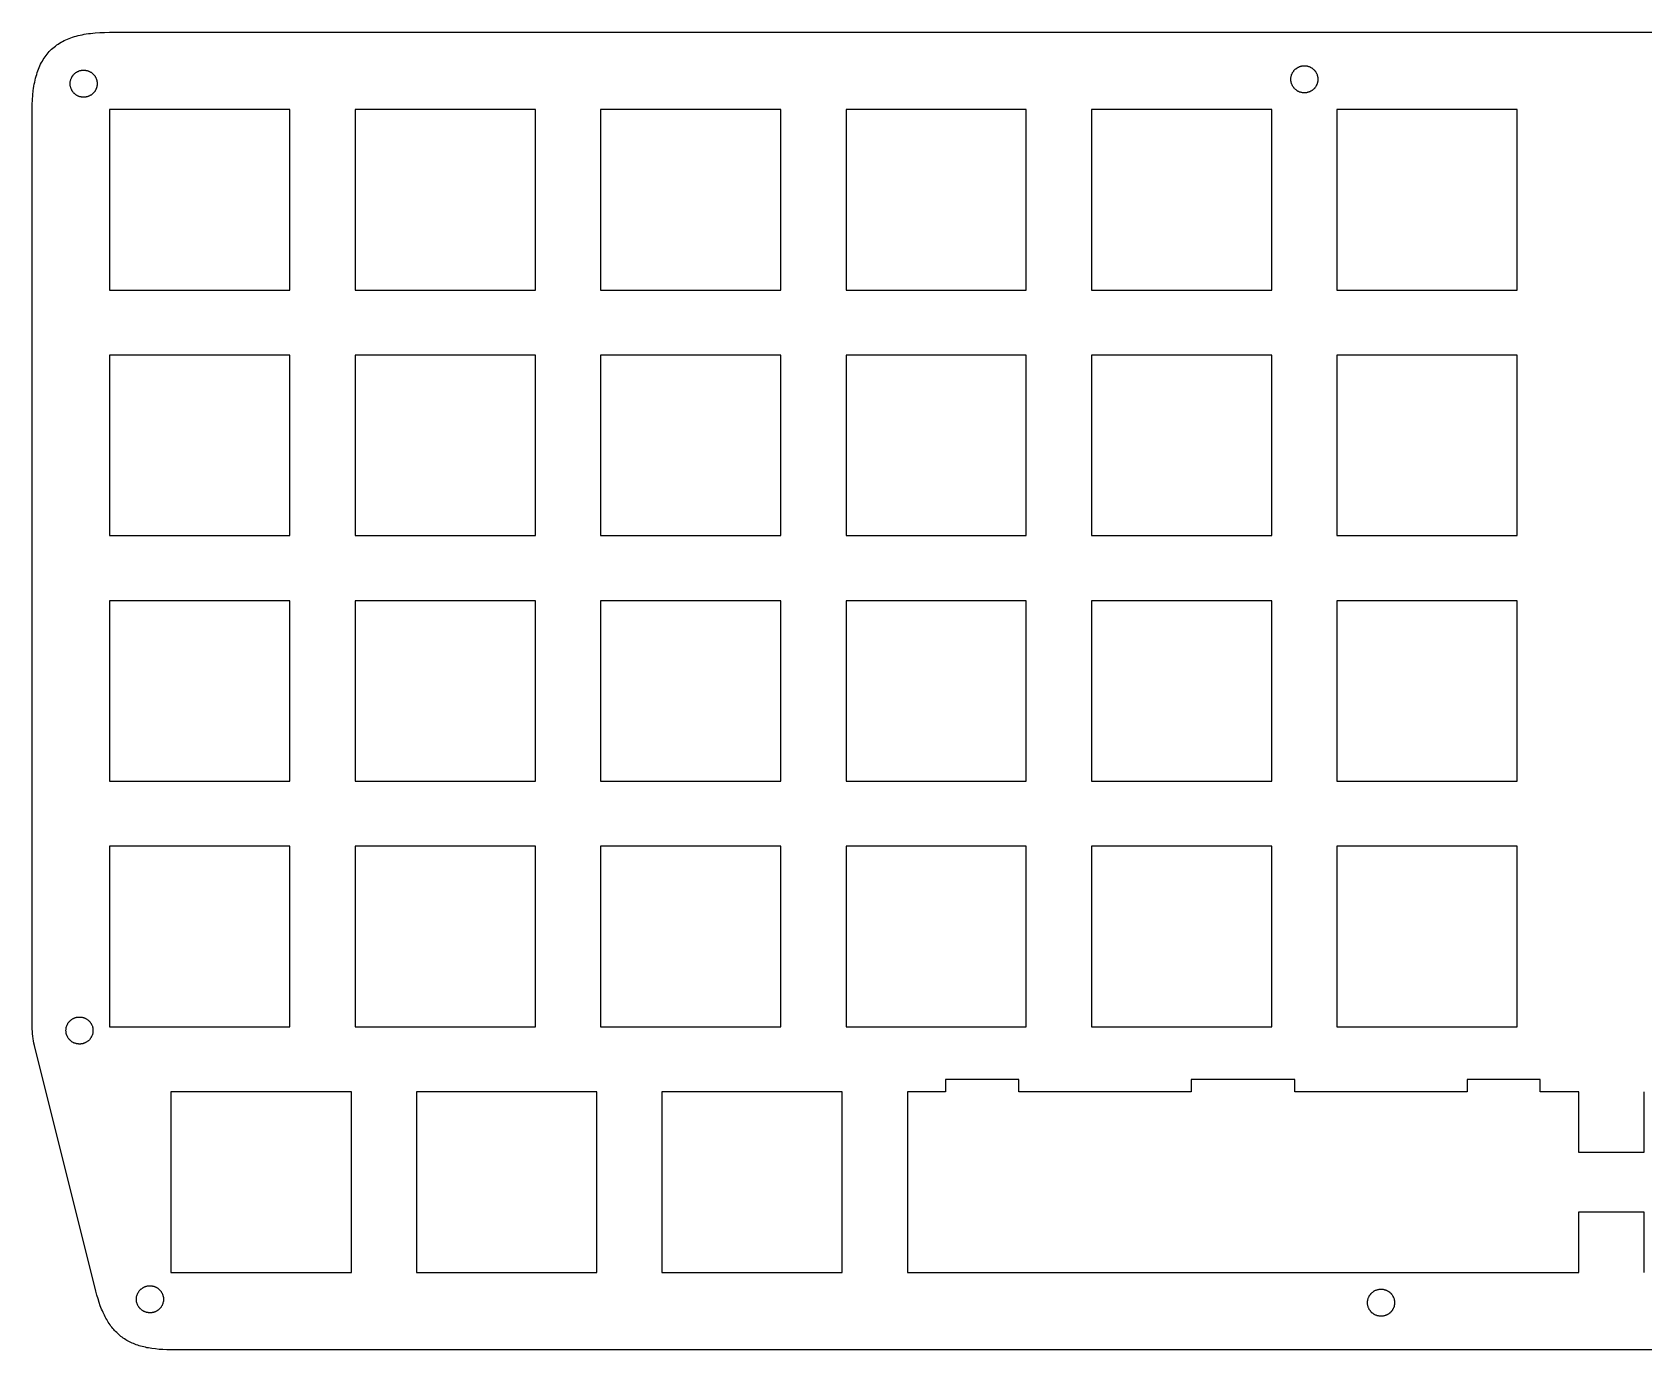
# Model space of a CAD drawing. Header units: millimetres. Extents: x 304 to 569, y -117 to -14.
# Drawn here: x 304.5 to 429.5, y -116.6 to -14.4 of the extents above; entities that cross this region are included whole.
import ezdxf

# ---------------------------------------------------------------- set-up
doc = ezdxf.new("R2010")
doc.units = ezdxf.units.MM
doc.layers.add('big_outline', color=18, linetype='Continuous', true_color=0x000000)
doc.layers.add('plate', color=18, linetype='Continuous', true_color=0x000000)

msp = doc.modelspace()

# ---------------------------------------------------------------- linework, layer by layer
at = {"layer": 'big_outline'}
for p, q in [((307.06, -15.03), (307.18, -14.97)), ((307.18, -14.97), (307.31, -14.92)), ((307.31, -14.92), (307.45, -14.86)), ((307.45, -14.86), (307.59, -14.82)), ((307.59, -14.82), (307.73, -14.77)), ((307.73, -14.77), (307.87, -14.73)), ((307.87, -14.73), (308.02, -14.69)), ((308.02, -14.69), (308.17, -14.66)), ((308.17, -14.66), (308.33, -14.62)), ((308.33, -14.62), (308.48, -14.59)), ((308.48, -14.59), (308.65, -14.56)), ((308.65, -14.56), (308.81, -14.54)), ((308.81, -14.54), (308.98, -14.52)), ((308.98, -14.52), (309.33, -14.48)), ((309.33, -14.48), (309.69, -14.45)), ((309.69, -14.45), (310.06, -14.44)), ((310.06, -14.44), (310.46, -14.43)), ((310.46, -14.43), (562.58, -14.43)), ((305.45, -16.33), (305.53, -16.23)), ((305.53, -16.23), (305.61, -16.13)), ((305.61, -16.13), (305.69, -16.03)), ((305.69, -16.03), (305.78, -15.93)), ((305.78, -15.93), (305.86, -15.84)), ((305.86, -15.84), (305.96, -15.75)), ((305.96, -15.75), (306.05, -15.67)), ((306.05, -15.67), (306.15, -15.58)), ((306.15, -15.58), (306.25, -15.5)), ((306.25, -15.5), (306.36, -15.42)), ((306.36, -15.42), (306.47, -15.35)), ((306.47, -15.35), (306.58, -15.28)), ((306.58, -15.28), (306.69, -15.21)), ((306.69, -15.21), (306.81, -15.15)), ((306.81, -15.15), (306.93, -15.08)), ((306.93, -15.08), (307.06, -15.03)), ((304.84, -17.56), (304.89, -17.43)), ((304.89, -17.43), (304.94, -17.29)), ((304.94, -17.29), (304.99, -17.16)), ((304.99, -17.16), (305.05, -17.03)), ((305.05, -17.03), (305.11, -16.91)), ((305.11, -16.91), (305.17, -16.79)), ((305.17, -16.79), (305.24, -16.67)), ((305.24, -16.67), (305.3, -16.55)), ((305.3, -16.55), (305.37, -16.44)), ((305.37, -16.44), (305.45, -16.33)), ((304.56, -18.79), (304.59, -18.62)), ((304.59, -18.62), (304.61, -18.46)), ((304.61, -18.46), (304.65, -18.3)), ((304.65, -18.3), (304.68, -18.15)), ((304.68, -18.15), (304.72, -18)), ((304.72, -18), (304.75, -17.85)), ((304.75, -17.85), (304.8, -17.7)), ((304.8, -17.7), (304.84, -17.56)), ((304.46, -20.04), (304.48, -19.67)), ((304.48, -19.67), (304.5, -19.3)), ((304.5, -19.3), (304.54, -18.96)), ((304.54, -18.96), (304.56, -18.79)), ((304.46, -20.43), (304.46, -20.04)), ((304.46, -91.58), (304.46, -20.43)), ((304.46, -91.76), (304.46, -91.58)), ((304.47, -91.95), (304.46, -91.76)), ((304.48, -92.13), (304.47, -91.95)), ((304.5, -92.31), (304.48, -92.13)), ((304.53, -92.5), (304.5, -92.31)), ((304.56, -92.68), (304.53, -92.5)), ((304.59, -92.86), (304.56, -92.68)), ((304.63, -93.04), (304.59, -92.86)), ((309.4, -112.09), (304.63, -93.04)), ((309.48, -112.39), (309.4, -112.09)), ((309.56, -112.68), (309.48, -112.39)), ((309.65, -112.96), (309.56, -112.68)), ((309.74, -113.23), (309.65, -112.96)), ((309.84, -113.48), (309.74, -113.23)), ((309.9, -113.61), (309.84, -113.48)), ((309.95, -113.73), (309.9, -113.61)), ((310, -113.85), (309.95, -113.73)), ((310.06, -113.96), (310, -113.85)), ((310.12, -114.07), (310.06, -113.96)), ((310.18, -114.19), (310.12, -114.07)), ((310.24, -114.29), (310.18, -114.19)), ((310.3, -114.4), (310.24, -114.29)), ((310.36, -114.5), (310.3, -114.4)), ((310.43, -114.6), (310.36, -114.5)), ((310.5, -114.7), (310.43, -114.6)), ((310.56, -114.79), (310.5, -114.7)), ((310.63, -114.88), (310.56, -114.79)), ((310.71, -114.97), (310.63, -114.88)), ((310.78, -115.06), (310.71, -114.97)), ((310.85, -115.14), (310.78, -115.06)), ((310.93, -115.22), (310.85, -115.14)), ((311.01, -115.3), (310.93, -115.22)), ((311.09, -115.38), (311.01, -115.3)), ((311.17, -115.45), (311.09, -115.38)), ((311.26, -115.52), (311.17, -115.45)), ((311.34, -115.59), (311.26, -115.52)), ((311.43, -115.66), (311.34, -115.59)), ((311.52, -115.72), (311.43, -115.66)), ((311.61, -115.79), (311.52, -115.72)), ((311.71, -115.85), (311.61, -115.79)), ((311.8, -115.9), (311.71, -115.85)), ((311.9, -115.96), (311.8, -115.9)), ((312, -116.01), (311.9, -115.96)), ((312.1, -116.06), (312, -116.01)), ((312.21, -116.11), (312.1, -116.06)), ((312.31, -116.15), (312.21, -116.11)), ((312.42, -116.2), (312.31, -116.15)), ((312.53, -116.24), (312.42, -116.2)), ((312.64, -116.28), (312.53, -116.24)), ((312.76, -116.32), (312.64, -116.28)), ((312.87, -116.35), (312.76, -116.32)), ((312.99, -116.38), (312.87, -116.35)), ((313.11, -116.41), (312.99, -116.38)), ((313.24, -116.44), (313.11, -116.41)), ((313.36, -116.47), (313.24, -116.44)), ((313.49, -116.49), (313.36, -116.47)), ((313.62, -116.52), (313.49, -116.49)), ((313.75, -116.54), (313.62, -116.52)), ((314.03, -116.57), (313.75, -116.54)), ((314.31, -116.6), (314.03, -116.57)), ((314.6, -116.62), (314.31, -116.6)), ((314.9, -116.63), (314.6, -116.62)), ((315.22, -116.63), (314.9, -116.63)), ((557.82, -116.63), (315.22, -116.63))]:
    msp.add_line(p, q, dxfattribs=at)
at = {"layer": 'plate'}
for p, q in [((307.92, -17.52), (307.95, -17.5)), ((307.95, -17.5), (307.98, -17.48)), ((307.98, -17.48), (308.01, -17.47)), ((308.01, -17.47), (308.05, -17.45)), ((308.05, -17.45), (308.08, -17.44)), ((308.08, -17.44), (308.11, -17.43)), ((308.11, -17.43), (308.15, -17.41)), ((308.15, -17.41), (308.18, -17.4)), ((308.18, -17.4), (308.22, -17.4)), ((308.22, -17.4), (308.26, -17.39)), ((308.26, -17.39), (308.29, -17.38)), ((308.29, -17.38), (308.33, -17.38)), ((308.33, -17.38), (308.36, -17.37)), ((308.36, -17.37), (308.4, -17.37)), ((308.4, -17.37), (308.44, -17.37)), ((308.44, -17.37), (308.47, -17.37)), ((308.47, -17.37), (308.51, -17.37)), ((308.51, -17.37), (308.55, -17.38)), ((308.55, -17.38), (308.58, -17.38)), ((308.58, -17.38), (308.62, -17.39)), ((308.62, -17.39), (308.65, -17.39)), ((308.65, -17.39), (308.69, -17.4)), ((308.69, -17.4), (308.72, -17.41)), ((308.72, -17.41), (308.76, -17.42)), ((308.76, -17.42), (308.79, -17.43)), ((308.79, -17.43), (308.83, -17.44)), ((308.83, -17.44), (308.86, -17.46)), ((308.86, -17.46), (308.9, -17.47)), ((308.9, -17.47), (308.93, -17.49)), ((308.93, -17.49), (308.96, -17.51)), ((308.96, -17.51), (308.99, -17.52)), ((402.29, -17.53), (402.31, -17.5)), ((402.31, -17.5), (402.33, -17.47)), ((402.33, -17.47), (402.35, -17.44)), ((402.35, -17.44), (402.37, -17.41)), ((402.37, -17.41), (402.4, -17.38)), ((402.4, -17.38), (402.42, -17.36)), ((402.42, -17.36), (402.45, -17.33)), ((402.45, -17.33), (402.47, -17.3)), ((402.47, -17.3), (402.5, -17.28)), ((402.5, -17.28), (402.53, -17.26)), ((402.53, -17.26), (402.56, -17.24)), ((402.56, -17.24), (402.59, -17.21)), ((402.59, -17.21), (402.62, -17.19)), ((402.62, -17.19), (402.65, -17.18)), ((402.65, -17.18), (402.68, -17.16)), ((402.68, -17.16), (402.71, -17.14)), ((402.71, -17.14), (402.75, -17.13)), ((402.75, -17.13), (402.78, -17.11)), ((402.78, -17.11), (402.81, -17.1)), ((402.81, -17.1), (402.85, -17.09)), ((402.85, -17.09), (402.88, -17.07)), ((402.88, -17.07), (402.92, -17.06)), ((402.92, -17.06), (402.95, -17.06)), ((402.95, -17.06), (402.99, -17.05)), ((402.99, -17.05), (403.03, -17.04)), ((403.03, -17.04), (403.06, -17.04)), ((403.06, -17.04), (403.1, -17.03)), ((403.1, -17.03), (403.13, -17.03)), ((403.13, -17.03), (403.17, -17.03)), ((403.17, -17.03), (403.21, -17.03)), ((403.21, -17.03), (403.24, -17.03)), ((403.24, -17.03), (403.28, -17.04)), ((403.28, -17.04), (403.32, -17.04)), ((403.32, -17.04), (403.35, -17.05)), ((403.35, -17.05), (403.39, -17.05)), ((403.39, -17.05), (403.42, -17.06)), ((403.42, -17.06), (403.46, -17.07)), ((403.46, -17.07), (403.49, -17.08)), ((403.49, -17.08), (403.53, -17.09)), ((403.53, -17.09), (403.56, -17.1)), ((403.56, -17.1), (403.6, -17.12)), ((403.6, -17.12), (403.63, -17.13)), ((403.63, -17.13), (403.66, -17.15)), ((403.66, -17.15), (403.69, -17.17)), ((403.69, -17.17), (403.73, -17.18)), ((403.73, -17.18), (403.76, -17.2)), ((403.76, -17.2), (403.79, -17.22)), ((403.79, -17.22), (403.82, -17.25)), ((403.82, -17.25), (403.84, -17.27)), ((403.84, -17.27), (403.87, -17.29)), ((403.87, -17.29), (403.9, -17.32)), ((403.9, -17.32), (403.93, -17.34)), ((403.93, -17.34), (403.95, -17.37)), ((403.95, -17.37), (403.98, -17.4)), ((403.98, -17.4), (404, -17.42)), ((404, -17.42), (404.02, -17.45)), ((404.02, -17.45), (404.04, -17.48)), ((404.04, -17.48), (404.06, -17.51)), ((307.4, -18.31), (307.41, -18.28)), ((307.4, -18.35), (307.4, -18.31)), ((307.4, -18.39), (307.4, -18.35)), ((307.4, -18.42), (307.4, -18.39)), ((307.4, -18.46), (307.4, -18.42)), ((307.4, -18.49), (307.4, -18.46)), ((307.4, -18.53), (307.4, -18.49)), ((307.41, -18.57), (307.4, -18.53)), ((307.41, -18.24), (307.42, -18.2)), ((307.41, -18.28), (307.41, -18.24)), ((307.41, -18.6), (307.41, -18.57)), ((307.42, -18.64), (307.41, -18.6)), ((307.42, -18.2), (307.43, -18.17)), ((307.43, -18.67), (307.42, -18.64)), ((307.43, -18.17), (307.44, -18.13)), ((307.44, -18.71), (307.43, -18.67)), ((307.44, -18.13), (307.45, -18.1)), ((307.45, -18.74), (307.44, -18.71)), ((307.45, -18.1), (307.46, -18.06)), ((307.46, -18.78), (307.45, -18.74)), ((307.46, -18.06), (307.47, -18.03)), ((307.47, -18.03), (307.49, -18)), ((307.49, -18), (307.5, -17.96)), ((307.5, -17.96), (307.52, -17.93)), ((307.52, -17.93), (307.53, -17.9)), ((307.53, -17.9), (307.55, -17.87)), ((307.55, -17.87), (307.57, -17.84)), ((307.57, -17.84), (307.59, -17.81)), ((307.59, -17.81), (307.62, -17.78)), ((307.62, -17.78), (307.64, -17.75)), ((307.64, -17.75), (307.66, -17.72)), ((307.66, -17.72), (307.69, -17.7)), ((307.69, -17.7), (307.71, -17.67)), ((307.71, -17.67), (307.74, -17.64)), ((307.74, -17.64), (307.77, -17.62)), ((307.77, -17.62), (307.79, -17.6)), ((307.79, -17.6), (307.82, -17.58)), ((307.82, -17.58), (307.85, -17.55)), ((307.85, -17.55), (307.88, -17.53)), ((307.88, -17.53), (307.92, -17.52)), ((308.99, -17.52), (309.02, -17.54)), ((309.02, -17.54), (309.05, -17.56)), ((309.05, -17.56), (309.08, -17.59)), ((309.08, -17.59), (309.11, -17.61)), ((309.11, -17.61), (309.14, -17.63)), ((309.14, -17.63), (309.16, -17.66)), ((309.16, -17.66), (309.19, -17.68)), ((309.19, -17.68), (309.22, -17.71)), ((309.22, -17.71), (309.24, -17.74)), ((309.24, -17.74), (309.26, -17.76)), ((309.26, -17.76), (309.29, -17.79)), ((309.29, -17.79), (309.31, -17.82)), ((309.31, -17.82), (309.33, -17.85)), ((309.33, -17.85), (309.35, -17.88)), ((309.35, -17.88), (309.37, -17.92)), ((309.37, -17.92), (309.38, -17.95)), ((309.38, -17.95), (309.4, -17.98)), ((309.4, -17.98), (309.41, -18.01)), ((309.41, -18.01), (309.43, -18.05)), ((309.43, -18.05), (309.44, -18.08)), ((309.44, -18.08), (309.45, -18.12)), ((309.45, -18.73), (309.44, -18.76)), ((309.45, -18.12), (309.46, -18.15)), ((309.46, -18.69), (309.45, -18.73)), ((309.46, -18.15), (309.47, -18.19)), ((309.47, -18.66), (309.46, -18.69)), ((309.47, -18.19), (309.48, -18.22)), ((309.48, -18.62), (309.47, -18.66)), ((309.48, -18.22), (309.48, -18.26)), ((309.48, -18.26), (309.49, -18.29)), ((309.49, -18.55), (309.48, -18.59)), ((309.48, -18.59), (309.48, -18.62)), ((309.49, -18.29), (309.49, -18.33)), ((309.49, -18.33), (309.49, -18.37)), ((309.49, -18.37), (309.5, -18.4)), ((309.5, -18.44), (309.49, -18.48)), ((309.49, -18.48), (309.49, -18.51)), ((309.49, -18.51), (309.49, -18.55)), ((309.5, -18.4), (309.5, -18.44)), ((402.13, -18.01), (402.14, -17.97)), ((402.13, -18.05), (402.13, -18.01)), ((402.13, -18.08), (402.13, -18.05)), ((402.13, -18.12), (402.13, -18.08)), ((402.13, -18.15), (402.13, -18.12)), ((402.14, -18.19), (402.13, -18.15)), ((402.14, -17.94), (402.15, -17.9)), ((402.14, -17.97), (402.14, -17.94)), ((402.14, -18.23), (402.14, -18.19)), ((402.15, -18.26), (402.14, -18.23)), ((402.15, -17.86), (402.16, -17.83)), ((402.15, -17.9), (402.15, -17.86)), ((402.15, -18.3), (402.15, -18.26)), ((402.16, -18.33), (402.15, -18.3)), ((402.16, -17.83), (402.17, -17.79)), ((402.17, -18.37), (402.16, -18.33)), ((402.17, -17.79), (402.18, -17.76)), ((402.18, -18.4), (402.17, -18.37)), ((402.18, -17.76), (402.19, -17.72)), ((402.19, -18.44), (402.18, -18.4)), ((402.19, -17.72), (402.21, -17.69)), ((402.21, -18.47), (402.19, -18.44)), ((402.21, -17.69), (402.22, -17.66)), ((402.22, -18.51), (402.21, -18.47)), ((402.22, -17.66), (402.24, -17.62)), ((402.24, -18.54), (402.22, -18.51)), ((402.24, -17.62), (402.25, -17.59)), ((402.25, -18.57), (402.24, -18.54)), ((402.25, -17.59), (402.27, -17.56)), ((402.27, -18.6), (402.25, -18.57)), ((402.27, -17.56), (402.29, -17.53)), ((402.29, -18.64), (402.27, -18.6)), ((402.31, -18.67), (402.29, -18.64)), ((402.33, -18.7), (402.31, -18.67)), ((402.35, -18.73), (402.33, -18.7)), ((402.37, -18.75), (402.35, -18.73)), ((402.4, -18.78), (402.37, -18.75)), ((404, -18.74), (403.98, -18.77)), ((404.02, -18.71), (404, -18.74)), ((404.04, -18.68), (404.02, -18.71)), ((404.06, -18.65), (404.04, -18.68)), ((404.06, -17.51), (404.08, -17.54)), ((404.08, -18.62), (404.06, -18.65)), ((404.08, -17.54), (404.1, -17.58)), ((404.1, -18.59), (404.08, -18.62)), ((404.1, -17.58), (404.12, -17.61)), ((404.12, -18.56), (404.1, -18.59)), ((404.12, -17.61), (404.13, -17.64)), ((404.13, -18.52), (404.12, -18.56)), ((404.13, -17.64), (404.15, -17.67)), ((404.15, -18.49), (404.13, -18.52)), ((404.15, -17.67), (404.16, -17.71)), ((404.16, -18.46), (404.15, -18.49)), ((404.16, -17.71), (404.17, -17.74)), ((404.17, -18.42), (404.16, -18.46)), ((404.17, -17.74), (404.18, -17.78)), ((404.18, -18.39), (404.17, -18.42)), ((404.18, -17.78), (404.19, -17.81)), ((404.19, -18.35), (404.18, -18.39)), ((404.19, -17.81), (404.2, -17.85)), ((404.2, -18.32), (404.19, -18.35)), ((404.2, -17.85), (404.21, -17.88)), ((404.21, -18.28), (404.2, -18.32)), ((404.21, -17.88), (404.22, -17.92)), ((404.22, -18.25), (404.21, -18.28)), ((404.22, -17.92), (404.22, -17.95)), ((404.22, -17.95), (404.23, -17.99)), ((404.23, -18.17), (404.22, -18.21)), ((404.22, -18.21), (404.22, -18.25)), ((404.23, -17.99), (404.23, -18.03)), ((404.23, -18.03), (404.23, -18.06)), ((404.23, -18.06), (404.23, -18.1)), ((404.23, -18.1), (404.23, -18.14)), ((404.23, -18.14), (404.23, -18.17)), ((307.47, -18.81), (307.46, -18.78)), ((307.49, -18.85), (307.47, -18.81)), ((307.5, -18.88), (307.49, -18.85)), ((307.52, -18.91), (307.5, -18.88)), ((307.53, -18.94), (307.52, -18.91)), ((307.55, -18.98), (307.53, -18.94)), ((307.57, -19.01), (307.55, -18.98)), ((307.59, -19.04), (307.57, -19.01)), ((307.62, -19.07), (307.59, -19.04)), ((307.64, -19.09), (307.62, -19.07)), ((307.66, -19.12), (307.64, -19.09)), ((307.69, -19.15), (307.66, -19.12)), ((307.71, -19.17), (307.69, -19.15)), ((307.74, -19.2), (307.71, -19.17)), ((307.77, -19.22), (307.74, -19.2)), ((307.79, -19.25), (307.77, -19.22)), ((307.82, -19.27), (307.79, -19.25)), ((307.85, -19.29), (307.82, -19.27)), ((307.88, -19.31), (307.85, -19.29)), ((307.92, -19.33), (307.88, -19.31)), ((307.95, -19.35), (307.92, -19.33)), ((307.98, -19.36), (307.95, -19.35)), ((308.01, -19.38), (307.98, -19.36)), ((308.05, -19.39), (308.01, -19.38)), ((308.08, -19.41), (308.05, -19.39)), ((308.11, -19.42), (308.08, -19.41)), ((308.15, -19.43), (308.11, -19.42)), ((308.18, -19.44), (308.15, -19.43)), ((308.22, -19.45), (308.18, -19.44)), ((308.26, -19.45), (308.22, -19.45)), ((308.29, -19.46), (308.26, -19.45)), ((308.33, -19.46), (308.29, -19.46)), ((308.36, -19.47), (308.33, -19.46)), ((308.4, -19.47), (308.36, -19.47)), ((308.44, -19.47), (308.4, -19.47)), ((308.47, -19.47), (308.44, -19.47)), ((308.51, -19.47), (308.47, -19.47)), ((308.55, -19.47), (308.51, -19.47)), ((308.58, -19.46), (308.55, -19.47)), ((308.62, -19.46), (308.58, -19.46)), ((308.65, -19.45), (308.62, -19.46)), ((308.69, -19.44), (308.65, -19.45)), ((308.72, -19.43), (308.69, -19.44)), ((308.76, -19.42), (308.72, -19.43)), ((308.79, -19.41), (308.76, -19.42)), ((308.83, -19.4), (308.79, -19.41)), ((308.86, -19.39), (308.83, -19.4)), ((308.9, -19.37), (308.86, -19.39)), ((308.93, -19.35), (308.9, -19.37)), ((308.96, -19.34), (308.93, -19.35)), ((308.99, -19.32), (308.96, -19.34)), ((309.02, -19.3), (308.99, -19.32)), ((309.05, -19.28), (309.02, -19.3)), ((309.08, -19.26), (309.05, -19.28)), ((309.11, -19.23), (309.08, -19.26)), ((309.14, -19.21), (309.11, -19.23)), ((309.16, -19.19), (309.14, -19.21)), ((309.19, -19.16), (309.16, -19.19)), ((309.22, -19.13), (309.19, -19.16)), ((309.24, -19.11), (309.22, -19.13)), ((309.26, -19.08), (309.24, -19.11)), ((309.29, -19.05), (309.26, -19.08)), ((309.31, -19.02), (309.29, -19.05)), ((309.33, -18.99), (309.31, -19.02)), ((309.35, -18.96), (309.33, -18.99)), ((309.37, -18.93), (309.35, -18.96)), ((309.38, -18.9), (309.37, -18.93)), ((309.4, -18.86), (309.38, -18.9)), ((309.41, -18.83), (309.4, -18.86)), ((309.43, -18.8), (309.41, -18.83)), ((309.44, -18.76), (309.43, -18.8)), ((402.42, -18.81), (402.4, -18.78)), ((402.45, -18.83), (402.42, -18.81)), ((402.47, -18.86), (402.45, -18.83)), ((402.5, -18.88), (402.47, -18.86)), ((402.53, -18.91), (402.5, -18.88)), ((402.56, -18.93), (402.53, -18.91)), ((402.59, -18.95), (402.56, -18.93)), ((402.62, -18.97), (402.59, -18.95)), ((402.65, -18.99), (402.62, -18.97)), ((402.68, -19.01), (402.65, -18.99)), ((402.71, -19.02), (402.68, -19.01)), ((402.75, -19.04), (402.71, -19.02)), ((402.78, -19.05), (402.75, -19.04)), ((402.81, -19.07), (402.78, -19.05)), ((402.85, -19.08), (402.81, -19.07)), ((402.88, -19.09), (402.85, -19.08)), ((402.92, -19.1), (402.88, -19.09)), ((402.95, -19.11), (402.92, -19.1)), ((402.99, -19.11), (402.95, -19.11)), ((403.03, -19.12), (402.99, -19.11)), ((403.06, -19.13), (403.03, -19.12)), ((403.1, -19.13), (403.06, -19.13)), ((403.13, -19.13), (403.1, -19.13)), ((403.17, -19.13), (403.13, -19.13)), ((403.21, -19.13), (403.17, -19.13)), ((403.24, -19.13), (403.21, -19.13)), ((403.28, -19.13), (403.24, -19.13)), ((403.32, -19.12), (403.28, -19.13)), ((403.35, -19.12), (403.32, -19.12)), ((403.39, -19.11), (403.35, -19.12)), ((403.42, -19.1), (403.39, -19.11)), ((403.46, -19.09), (403.42, -19.1)), ((403.49, -19.08), (403.46, -19.09)), ((403.53, -19.07), (403.49, -19.08)), ((403.56, -19.06), (403.53, -19.07)), ((403.6, -19.05), (403.56, -19.06)), ((403.63, -19.03), (403.6, -19.05)), ((403.66, -19.01), (403.63, -19.03)), ((403.69, -19), (403.66, -19.01)), ((403.73, -18.98), (403.69, -19)), ((403.76, -18.96), (403.73, -18.98)), ((403.79, -18.94), (403.76, -18.96)), ((403.82, -18.92), (403.79, -18.94)), ((403.84, -18.89), (403.82, -18.92)), ((403.87, -18.87), (403.84, -18.89)), ((403.9, -18.85), (403.87, -18.87)), ((403.93, -18.82), (403.9, -18.85)), ((403.95, -18.79), (403.93, -18.82)), ((403.98, -18.77), (403.95, -18.79)), ((324.45, -20.43), (310.46, -20.43)), ((310.46, -20.43), (310.46, -34.43)), ((324.45, -34.43), (324.45, -20.43)), ((343.5, -20.43), (329.51, -20.43)), ((329.51, -20.43), (329.51, -34.43)), ((343.5, -34.43), (343.5, -20.43)), ((362.55, -20.43), (348.56, -20.43)), ((348.56, -20.43), (348.56, -34.43)), ((362.55, -34.43), (362.55, -20.43)), ((381.6, -20.43), (367.61, -20.43)), ((367.61, -20.43), (367.61, -34.43)), ((381.6, -34.43), (381.6, -20.43)), ((400.65, -20.43), (386.66, -20.43)), ((386.66, -20.43), (386.66, -34.43)), ((400.65, -34.43), (400.65, -20.43)), ((419.7, -20.43), (405.71, -20.43)), ((405.71, -20.43), (405.71, -34.43)), ((419.7, -34.43), (419.7, -20.43)), ((310.46, -34.43), (324.45, -34.43)), ((329.51, -34.43), (343.5, -34.43)), ((348.56, -34.43), (362.55, -34.43)), ((367.61, -34.43), (381.6, -34.43)), ((386.66, -34.43), (400.65, -34.43)), ((405.71, -34.43), (419.7, -34.43)), ((324.45, -39.48), (310.46, -39.48)), ((310.46, -39.48), (310.46, -53.48)), ((324.45, -53.48), (324.45, -39.48)), ((343.5, -39.48), (329.51, -39.48)), ((329.51, -39.48), (329.51, -53.48)), ((343.5, -53.48), (343.5, -39.48)), ((362.55, -39.48), (348.56, -39.48)), ((348.56, -39.48), (348.56, -53.48)), ((362.55, -53.48), (362.55, -39.48)), ((381.6, -39.48), (367.61, -39.48)), ((367.61, -39.48), (367.61, -53.48)), ((381.6, -53.48), (381.6, -39.48)), ((400.65, -39.48), (386.66, -39.48)), ((386.66, -39.48), (386.66, -53.48)), ((400.65, -53.48), (400.65, -39.48)), ((419.7, -39.48), (405.71, -39.48)), ((405.71, -39.48), (405.71, -53.48)), ((419.7, -53.48), (419.7, -39.48)), ((310.46, -53.48), (324.45, -53.48)), ((329.51, -53.48), (343.5, -53.48)), ((348.56, -53.48), (362.55, -53.48)), ((367.61, -53.48), (381.6, -53.48)), ((386.66, -53.48), (400.65, -53.48)), ((405.71, -53.48), (419.7, -53.48)), ((324.45, -58.53), (310.46, -58.53)), ((310.46, -58.53), (310.46, -72.53)), ((324.45, -72.53), (324.45, -58.53)), ((343.5, -58.53), (329.51, -58.53)), ((329.51, -58.53), (329.51, -72.53)), ((343.5, -72.53), (343.5, -58.53)), ((362.55, -58.53), (348.56, -58.53)), ((348.56, -58.53), (348.56, -72.53)), ((362.55, -72.53), (362.55, -58.53)), ((381.6, -58.53), (367.61, -58.53)), ((367.61, -58.53), (367.61, -72.53)), ((381.6, -72.53), (381.6, -58.53)), ((400.65, -58.53), (386.66, -58.53)), ((386.66, -58.53), (386.66, -72.53)), ((400.65, -72.53), (400.65, -58.53)), ((419.7, -58.53), (405.71, -58.53)), ((405.71, -58.53), (405.71, -72.53)), ((419.7, -72.53), (419.7, -58.53)), ((310.46, -72.53), (324.45, -72.53)), ((329.51, -72.53), (343.5, -72.53)), ((348.56, -72.53), (362.55, -72.53)), ((367.61, -72.53), (381.6, -72.53)), ((386.66, -72.53), (400.65, -72.53)), ((405.71, -72.53), (419.7, -72.53)), ((324.45, -77.58), (310.46, -77.58)), ((310.46, -77.58), (310.46, -91.58)), ((324.45, -91.58), (324.45, -77.58)), ((343.5, -77.58), (329.51, -77.58)), ((329.51, -77.58), (329.51, -91.58)), ((343.5, -91.58), (343.5, -77.58)), ((362.55, -77.58), (348.56, -77.58)), ((348.56, -77.58), (348.56, -91.58)), ((362.55, -91.58), (362.55, -77.58)), ((381.6, -77.58), (367.61, -77.58)), ((367.61, -77.58), (367.61, -91.58)), ((381.6, -91.58), (381.6, -77.58)), ((400.65, -77.58), (386.66, -77.58)), ((386.66, -77.58), (386.66, -91.58)), ((400.65, -91.58), (400.65, -77.58)), ((419.7, -77.58), (405.71, -77.58)), ((405.71, -77.58), (405.71, -91.58)), ((419.7, -91.58), (419.7, -77.58)), ((307.23, -91.31), (307.25, -91.28)), ((307.25, -91.28), (307.27, -91.25)), ((307.27, -91.25), (307.29, -91.22)), ((307.29, -91.22), (307.32, -91.2)), ((307.32, -91.2), (307.34, -91.17)), ((307.34, -91.17), (307.36, -91.14)), ((307.36, -91.14), (307.39, -91.12)), ((307.39, -91.12), (307.42, -91.09)), ((307.42, -91.09), (307.44, -91.07)), ((307.44, -91.07), (307.47, -91.04)), ((307.47, -91.04), (307.5, -91.02)), ((307.5, -91.02), (307.53, -91)), ((307.53, -91), (307.56, -90.98)), ((307.56, -90.98), (307.59, -90.96)), ((307.59, -90.96), (307.62, -90.94)), ((307.62, -90.94), (307.66, -90.93)), ((307.66, -90.93), (307.69, -90.91)), ((307.69, -90.91), (307.72, -90.9)), ((307.72, -90.9), (307.76, -90.88)), ((307.76, -90.88), (307.79, -90.87)), ((307.79, -90.87), (307.83, -90.86)), ((307.83, -90.86), (307.86, -90.85)), ((307.86, -90.85), (307.9, -90.84)), ((307.9, -90.84), (307.93, -90.84)), ((307.93, -90.84), (307.97, -90.83)), ((307.97, -90.83), (308, -90.82)), ((308, -90.82), (308.04, -90.82)), ((308.04, -90.82), (308.08, -90.82)), ((308.08, -90.82), (308.11, -90.82)), ((308.11, -90.82), (308.15, -90.82)), ((308.15, -90.82), (308.19, -90.82)), ((308.19, -90.82), (308.22, -90.82)), ((308.22, -90.82), (308.26, -90.83)), ((308.26, -90.83), (308.29, -90.83)), ((308.29, -90.83), (308.33, -90.84)), ((308.33, -90.84), (308.37, -90.85)), ((308.37, -90.85), (308.4, -90.86)), ((308.4, -90.86), (308.44, -90.87)), ((308.44, -90.87), (308.47, -90.88)), ((308.47, -90.88), (308.51, -90.89)), ((308.51, -90.89), (308.54, -90.9)), ((308.54, -90.9), (308.57, -90.92)), ((308.57, -90.92), (308.6, -90.94)), ((308.6, -90.94), (308.64, -90.95)), ((308.64, -90.95), (308.67, -90.97)), ((308.67, -90.97), (308.7, -90.99)), ((308.7, -90.99), (308.73, -91.01)), ((308.73, -91.01), (308.76, -91.03)), ((308.76, -91.03), (308.79, -91.06)), ((308.79, -91.06), (308.82, -91.08)), ((308.82, -91.08), (308.84, -91.1)), ((308.84, -91.1), (308.87, -91.13)), ((308.87, -91.13), (308.89, -91.15)), ((308.89, -91.15), (308.92, -91.18)), ((308.92, -91.18), (308.94, -91.21)), ((308.94, -91.21), (308.96, -91.24)), ((308.96, -91.24), (308.98, -91.27)), ((308.98, -91.27), (309, -91.3)), ((307.07, -91.83), (307.08, -91.8)), ((307.07, -91.87), (307.07, -91.83)), ((307.07, -91.9), (307.07, -91.87)), ((307.08, -91.94), (307.07, -91.9)), ((307.08, -91.72), (307.09, -91.69)), ((307.08, -91.76), (307.08, -91.72)), ((307.08, -91.8), (307.08, -91.76)), ((307.08, -91.98), (307.08, -91.94)), ((307.08, -92.01), (307.08, -91.98)), ((307.09, -92.05), (307.08, -92.01)), ((307.09, -91.69), (307.1, -91.65)), ((307.1, -92.09), (307.09, -92.05)), ((307.1, -91.62), (307.11, -91.58)), ((307.1, -91.65), (307.1, -91.62)), ((307.1, -92.12), (307.1, -92.09)), ((307.11, -92.16), (307.1, -92.12)), ((307.11, -91.58), (307.12, -91.55)), ((307.12, -92.19), (307.11, -92.16)), ((307.12, -91.55), (307.14, -91.51)), ((307.14, -92.23), (307.12, -92.19)), ((307.14, -91.51), (307.15, -91.48)), ((307.15, -92.26), (307.14, -92.23)), ((307.15, -91.48), (307.16, -91.44)), ((307.16, -92.29), (307.15, -92.26)), ((307.16, -91.44), (307.18, -91.41)), ((307.18, -92.33), (307.16, -92.29)), ((307.18, -91.41), (307.19, -91.38)), ((307.19, -92.36), (307.18, -92.33)), ((307.19, -91.38), (307.21, -91.35)), ((307.21, -92.39), (307.19, -92.36)), ((307.21, -91.35), (307.23, -91.31)), ((307.23, -92.42), (307.21, -92.39)), ((307.25, -92.45), (307.23, -92.42)), ((307.27, -92.48), (307.25, -92.45)), ((307.29, -92.51), (307.27, -92.48)), ((307.32, -92.54), (307.29, -92.51)), ((307.34, -92.57), (307.32, -92.54)), ((308.94, -92.53), (308.92, -92.55)), ((308.96, -92.5), (308.94, -92.53)), ((308.98, -92.47), (308.96, -92.5)), ((309, -92.44), (308.98, -92.47)), ((309, -91.3), (309.02, -91.33)), ((309.02, -92.41), (309, -92.44)), ((309.02, -91.33), (309.04, -91.36)), ((309.04, -92.37), (309.02, -92.41)), ((309.04, -91.36), (309.06, -91.39)), ((309.06, -92.34), (309.04, -92.37)), ((309.06, -91.39), (309.08, -91.43)), ((309.08, -92.31), (309.06, -92.34)), ((309.08, -91.43), (309.09, -91.46)), ((309.09, -92.28), (309.08, -92.31)), ((309.09, -91.46), (309.1, -91.49)), ((309.1, -92.24), (309.09, -92.28)), ((309.1, -91.49), (309.12, -91.53)), ((309.12, -92.21), (309.1, -92.24)), ((309.12, -91.53), (309.13, -91.56)), ((309.13, -92.17), (309.12, -92.21)), ((309.13, -91.56), (309.14, -91.6)), ((309.14, -92.14), (309.13, -92.17)), ((309.14, -91.6), (309.15, -91.63)), ((309.15, -92.1), (309.14, -92.14)), ((309.15, -91.63), (309.15, -91.67)), ((309.15, -91.67), (309.16, -91.7)), ((309.16, -92.03), (309.15, -92.07)), ((309.15, -92.07), (309.15, -92.1)), ((309.16, -91.7), (309.16, -91.74)), ((309.16, -91.74), (309.17, -91.78)), ((309.17, -91.96), (309.16, -92)), ((309.16, -92), (309.16, -92.03)), ((309.17, -91.78), (309.17, -91.81)), ((309.17, -91.81), (309.17, -91.85)), ((309.17, -91.85), (309.17, -91.89)), ((309.17, -91.89), (309.17, -91.92)), ((309.17, -91.92), (309.17, -91.96)), ((310.46, -91.58), (324.45, -91.58)), ((329.51, -91.58), (343.5, -91.58)), ((348.56, -91.58), (362.55, -91.58)), ((367.61, -91.58), (381.6, -91.58)), ((386.66, -91.58), (400.65, -91.58)), ((405.71, -91.58), (419.7, -91.58)), ((307.36, -92.59), (307.34, -92.57)), ((307.39, -92.62), (307.36, -92.59)), ((307.42, -92.64), (307.39, -92.62)), ((307.44, -92.67), (307.42, -92.64)), ((307.47, -92.69), (307.44, -92.67)), ((307.5, -92.71), (307.47, -92.69)), ((307.53, -92.74), (307.5, -92.71)), ((307.56, -92.76), (307.53, -92.74)), ((307.59, -92.77), (307.56, -92.76)), ((307.62, -92.79), (307.59, -92.77)), ((307.66, -92.81), (307.62, -92.79)), ((307.69, -92.82), (307.66, -92.81)), ((307.72, -92.84), (307.69, -92.82)), ((307.76, -92.85), (307.72, -92.84)), ((307.79, -92.86), (307.76, -92.85)), ((307.83, -92.88), (307.79, -92.86)), ((307.86, -92.88), (307.83, -92.88)), ((307.9, -92.89), (307.86, -92.88)), ((307.93, -92.9), (307.9, -92.89)), ((307.97, -92.91), (307.93, -92.9)), ((308, -92.91), (307.97, -92.91)), ((308.04, -92.91), (308, -92.91)), ((308.08, -92.92), (308.04, -92.91)), ((308.11, -92.92), (308.08, -92.92)), ((308.15, -92.92), (308.11, -92.92)), ((308.19, -92.92), (308.15, -92.92)), ((308.22, -92.91), (308.19, -92.92)), ((308.26, -92.91), (308.22, -92.91)), ((308.29, -92.9), (308.26, -92.91)), ((308.33, -92.9), (308.29, -92.9)), ((308.37, -92.89), (308.33, -92.9)), ((308.4, -92.88), (308.37, -92.89)), ((308.44, -92.87), (308.4, -92.88)), ((308.47, -92.86), (308.44, -92.87)), ((308.51, -92.85), (308.47, -92.86)), ((308.54, -92.83), (308.51, -92.85)), ((308.57, -92.82), (308.54, -92.83)), ((308.6, -92.8), (308.57, -92.82)), ((308.64, -92.78), (308.6, -92.8)), ((308.67, -92.76), (308.64, -92.78)), ((308.7, -92.75), (308.67, -92.76)), ((308.73, -92.72), (308.7, -92.75)), ((308.76, -92.7), (308.73, -92.72)), ((308.79, -92.68), (308.76, -92.7)), ((308.82, -92.66), (308.79, -92.68)), ((308.84, -92.63), (308.82, -92.66)), ((308.87, -92.61), (308.84, -92.63)), ((308.89, -92.58), (308.87, -92.61)), ((308.92, -92.55), (308.89, -92.58)), ((381.02, -95.66), (375.34, -95.66)), ((375.34, -95.66), (375.34, -96.63)), ((381.02, -96.63), (381.02, -95.66)), ((402.44, -95.66), (394.39, -95.66)), ((394.39, -95.66), (394.39, -96.63)), ((402.44, -96.63), (402.44, -95.66)), ((421.49, -95.66), (415.82, -95.66)), ((415.82, -95.66), (415.82, -96.63)), ((421.49, -96.63), (421.49, -95.66)), ((329.22, -96.63), (315.22, -96.63)), ((315.22, -96.63), (315.22, -110.63)), ((329.22, -110.63), (329.22, -96.63)), ((348.27, -96.63), (334.27, -96.63)), ((334.27, -96.63), (334.27, -110.63)), ((348.27, -110.63), (348.27, -96.63)), ((367.32, -96.63), (353.32, -96.63)), ((353.32, -96.63), (353.32, -110.63)), ((367.32, -110.63), (367.32, -96.63)), ((375.34, -96.63), (372.37, -96.63)), ((372.37, -96.63), (372.37, -110.63)), ((394.39, -96.63), (381.02, -96.63)), ((415.82, -96.63), (402.44, -96.63)), ((424.47, -96.63), (421.49, -96.63)), ((424.47, -101.33), (424.47, -96.63)), ((429.52, -96.63), (429.52, -101.33)), ((429.52, -101.33), (424.47, -101.33)), ((424.47, -110.63), (424.47, -105.93)), ((424.47, -105.93), (429.52, -105.93)), ((429.52, -105.93), (429.52, -110.63)), ((315.22, -110.63), (329.22, -110.63)), ((334.27, -110.63), (348.27, -110.63)), ((353.32, -110.63), (367.32, -110.63)), ((372.37, -110.63), (424.47, -110.63)), ((312.55, -112.57), (312.56, -112.53)), ((312.56, -112.5), (312.57, -112.46)), ((312.56, -112.53), (312.56, -112.5)), ((312.57, -112.46), (312.58, -112.43)), ((312.58, -112.43), (312.59, -112.39)), ((312.59, -112.39), (312.6, -112.36)), ((312.6, -112.36), (312.62, -112.32)), ((312.62, -112.32), (312.63, -112.29)), ((312.63, -112.29), (312.64, -112.26)), ((312.64, -112.26), (312.66, -112.23)), ((312.66, -112.23), (312.68, -112.19)), ((312.68, -112.19), (312.7, -112.16)), ((312.7, -112.16), (312.72, -112.13)), ((312.72, -112.13), (312.74, -112.1)), ((312.74, -112.1), (312.76, -112.07)), ((312.76, -112.07), (312.78, -112.04)), ((312.78, -112.04), (312.81, -112.02)), ((312.81, -112.02), (312.83, -111.99)), ((312.83, -111.99), (312.86, -111.96)), ((312.86, -111.96), (312.88, -111.94)), ((312.88, -111.94), (312.91, -111.92)), ((312.91, -111.92), (312.94, -111.89)), ((312.94, -111.89), (312.97, -111.87)), ((312.97, -111.87), (313, -111.85)), ((313, -111.85), (313.03, -111.83)), ((313.03, -111.83), (313.06, -111.81)), ((313.06, -111.81), (313.09, -111.79)), ((313.09, -111.79), (313.12, -111.78)), ((313.12, -111.78), (313.16, -111.76)), ((313.16, -111.76), (313.19, -111.75)), ((313.19, -111.75), (313.22, -111.73)), ((313.22, -111.73), (313.26, -111.72)), ((313.26, -111.72), (313.29, -111.71)), ((313.29, -111.71), (313.33, -111.7)), ((313.33, -111.7), (313.36, -111.69)), ((313.36, -111.69), (313.4, -111.68)), ((313.4, -111.68), (313.44, -111.68)), ((313.44, -111.68), (313.47, -111.67)), ((313.47, -111.67), (313.51, -111.67)), ((313.51, -111.67), (313.54, -111.67)), ((313.54, -111.67), (313.58, -111.67)), ((313.58, -111.67), (313.62, -111.67)), ((313.62, -111.67), (313.65, -111.67)), ((313.65, -111.67), (313.69, -111.67)), ((313.69, -111.67), (313.73, -111.67)), ((313.73, -111.67), (313.76, -111.68)), ((313.76, -111.68), (313.8, -111.69)), ((313.8, -111.69), (313.83, -111.69)), ((313.83, -111.69), (313.87, -111.7)), ((313.87, -111.7), (313.9, -111.71)), ((313.9, -111.71), (313.94, -111.73)), ((313.94, -111.73), (313.97, -111.74)), ((313.97, -111.74), (314.01, -111.75)), ((314.01, -111.75), (314.04, -111.77)), ((314.04, -111.77), (314.07, -111.78)), ((314.07, -111.78), (314.1, -111.8)), ((314.1, -111.8), (314.14, -111.82)), ((314.14, -111.82), (314.17, -111.84)), ((314.17, -111.84), (314.2, -111.86)), ((314.2, -111.86), (314.23, -111.88)), ((314.23, -111.88), (314.25, -111.9)), ((314.25, -111.9), (314.28, -111.93)), ((314.28, -111.93), (314.31, -111.95)), ((314.31, -111.95), (314.34, -111.98)), ((314.34, -111.98), (314.36, -112)), ((314.36, -112), (314.38, -112.03)), ((314.38, -112.03), (314.41, -112.06)), ((314.41, -112.06), (314.43, -112.09)), ((314.43, -112.09), (314.45, -112.12)), ((314.45, -112.12), (314.47, -112.15)), ((314.47, -112.15), (314.49, -112.18)), ((314.49, -112.18), (314.51, -112.21)), ((314.51, -112.21), (314.53, -112.24)), ((314.53, -112.24), (314.54, -112.27)), ((314.54, -112.27), (314.56, -112.31)), ((314.56, -112.31), (314.57, -112.34)), ((314.57, -112.34), (314.58, -112.38)), ((314.58, -112.38), (314.59, -112.41)), ((314.59, -112.41), (314.6, -112.45)), ((314.6, -112.45), (314.61, -112.48)), ((314.61, -112.48), (314.62, -112.52)), ((314.62, -112.52), (314.63, -112.55)), ((314.63, -112.55), (314.63, -112.59)), ((408.16, -112.59), (408.17, -112.56)), ((408.17, -112.56), (408.19, -112.52)), ((408.19, -112.52), (408.2, -112.49)), ((408.2, -112.49), (408.22, -112.46)), ((408.22, -112.46), (408.24, -112.43)), ((408.24, -112.43), (408.26, -112.4)), ((408.26, -112.4), (408.28, -112.37)), ((408.28, -112.37), (408.3, -112.34)), ((408.3, -112.34), (408.32, -112.31)), ((408.32, -112.31), (408.35, -112.28)), ((408.35, -112.28), (408.37, -112.25)), ((408.37, -112.25), (408.4, -112.23)), ((408.4, -112.23), (408.42, -112.2)), ((408.42, -112.2), (408.45, -112.18)), ((408.45, -112.18), (408.48, -112.16)), ((408.48, -112.16), (408.51, -112.13)), ((408.51, -112.13), (408.54, -112.11)), ((408.54, -112.11), (408.57, -112.09)), ((408.57, -112.09), (408.6, -112.07)), ((408.6, -112.07), (408.63, -112.06)), ((408.63, -112.06), (408.66, -112.04)), ((408.66, -112.04), (408.7, -112.02)), ((408.7, -112.02), (408.73, -112.01)), ((408.73, -112.01), (408.76, -112)), ((408.76, -112), (408.8, -111.98)), ((408.8, -111.98), (408.83, -111.97)), ((408.83, -111.97), (408.87, -111.96)), ((408.87, -111.96), (408.9, -111.96)), ((408.9, -111.96), (408.94, -111.95)), ((408.94, -111.95), (408.98, -111.94)), ((408.98, -111.94), (409.01, -111.94)), ((409.01, -111.94), (409.05, -111.93)), ((409.05, -111.93), (409.08, -111.93)), ((409.08, -111.93), (409.12, -111.93)), ((409.12, -111.93), (409.16, -111.93)), ((409.16, -111.93), (409.19, -111.93)), ((409.19, -111.93), (409.23, -111.94)), ((409.23, -111.94), (409.27, -111.94)), ((409.27, -111.94), (409.3, -111.94)), ((409.3, -111.94), (409.34, -111.95)), ((409.34, -111.95), (409.37, -111.96)), ((409.37, -111.96), (409.41, -111.97)), ((409.41, -111.97), (409.44, -111.98)), ((409.44, -111.98), (409.48, -111.99)), ((409.48, -111.99), (409.51, -112)), ((409.51, -112), (409.55, -112.02)), ((409.55, -112.02), (409.58, -112.03)), ((409.58, -112.03), (409.61, -112.05)), ((409.61, -112.05), (409.64, -112.07)), ((409.64, -112.07), (409.68, -112.08)), ((409.68, -112.08), (409.71, -112.1)), ((409.71, -112.1), (409.74, -112.12)), ((409.74, -112.12), (409.77, -112.15)), ((409.77, -112.15), (409.8, -112.17)), ((409.8, -112.17), (409.82, -112.19)), ((409.82, -112.19), (409.85, -112.22)), ((409.85, -112.22), (409.88, -112.24)), ((409.88, -112.24), (409.9, -112.27)), ((409.9, -112.27), (409.93, -112.29)), ((409.93, -112.29), (409.95, -112.32)), ((409.95, -112.32), (409.97, -112.35)), ((409.97, -112.35), (409.99, -112.38)), ((409.99, -112.38), (410.01, -112.41)), ((410.01, -112.41), (410.03, -112.44)), ((410.03, -112.44), (410.05, -112.47)), ((410.05, -112.47), (410.07, -112.51)), ((410.07, -112.51), (410.08, -112.54)), ((410.08, -112.54), (410.1, -112.57)), ((312.54, -112.64), (312.55, -112.61)), ((312.54, -112.68), (312.54, -112.64)), ((312.54, -112.72), (312.54, -112.68)), ((312.54, -112.75), (312.54, -112.72)), ((312.54, -112.79), (312.54, -112.75)), ((312.55, -112.83), (312.54, -112.79)), ((312.55, -112.61), (312.55, -112.57)), ((312.55, -112.86), (312.55, -112.83)), ((312.56, -112.9), (312.55, -112.86)), ((312.56, -112.93), (312.56, -112.9)), ((312.57, -112.97), (312.56, -112.93)), ((312.58, -113), (312.57, -112.97)), ((312.59, -113.04), (312.58, -113)), ((312.6, -113.07), (312.59, -113.04)), ((312.62, -113.11), (312.6, -113.07)), ((312.63, -113.14), (312.62, -113.11)), ((312.64, -113.17), (312.63, -113.14)), ((312.66, -113.21), (312.64, -113.17)), ((312.68, -113.24), (312.66, -113.21)), ((312.7, -113.27), (312.68, -113.24)), ((312.72, -113.3), (312.7, -113.27)), ((312.74, -113.33), (312.72, -113.3)), ((312.76, -113.36), (312.74, -113.33)), ((312.78, -113.39), (312.76, -113.36)), ((312.81, -113.42), (312.78, -113.39)), ((312.83, -113.44), (312.81, -113.42)), ((312.86, -113.47), (312.83, -113.44)), ((312.88, -113.49), (312.86, -113.47)), ((312.91, -113.52), (312.88, -113.49)), ((312.94, -113.54), (312.91, -113.52)), ((312.97, -113.56), (312.94, -113.54)), ((313, -113.58), (312.97, -113.56)), ((313.03, -113.6), (313, -113.58)), ((313.06, -113.62), (313.03, -113.6)), ((313.09, -113.64), (313.06, -113.62)), ((313.12, -113.66), (313.09, -113.64)), ((313.16, -113.67), (313.12, -113.66)), ((313.19, -113.69), (313.16, -113.67)), ((313.22, -113.7), (313.19, -113.69)), ((313.26, -113.71), (313.22, -113.7)), ((313.29, -113.72), (313.26, -113.71)), ((313.33, -113.73), (313.29, -113.72)), ((313.36, -113.74), (313.33, -113.73)), ((313.4, -113.75), (313.36, -113.74)), ((313.44, -113.75), (313.4, -113.75)), ((313.47, -113.76), (313.44, -113.75)), ((313.51, -113.76), (313.47, -113.76)), ((313.54, -113.77), (313.51, -113.76)), ((313.58, -113.77), (313.54, -113.77)), ((313.62, -113.77), (313.58, -113.77)), ((313.65, -113.76), (313.62, -113.77)), ((313.69, -113.76), (313.65, -113.76)), ((313.73, -113.76), (313.69, -113.76)), ((313.76, -113.75), (313.73, -113.76)), ((313.8, -113.75), (313.76, -113.75)), ((313.83, -113.74), (313.8, -113.75)), ((313.87, -113.73), (313.83, -113.74)), ((313.9, -113.72), (313.87, -113.73)), ((313.94, -113.71), (313.9, -113.72)), ((313.97, -113.69), (313.94, -113.71)), ((314.01, -113.68), (313.97, -113.69)), ((314.04, -113.66), (314.01, -113.68)), ((314.07, -113.65), (314.04, -113.66)), ((314.1, -113.63), (314.07, -113.65)), ((314.14, -113.61), (314.1, -113.63)), ((314.17, -113.59), (314.14, -113.61)), ((314.2, -113.57), (314.17, -113.59)), ((314.23, -113.55), (314.2, -113.57)), ((314.25, -113.53), (314.23, -113.55)), ((314.28, -113.51), (314.25, -113.53)), ((314.31, -113.48), (314.28, -113.51)), ((314.34, -113.46), (314.31, -113.48)), ((314.36, -113.43), (314.34, -113.46)), ((314.38, -113.4), (314.36, -113.43)), ((314.41, -113.37), (314.38, -113.4)), ((314.43, -113.35), (314.41, -113.37)), ((314.45, -113.32), (314.43, -113.35)), ((314.47, -113.29), (314.45, -113.32)), ((314.49, -113.25), (314.47, -113.29)), ((314.51, -113.22), (314.49, -113.25)), ((314.53, -113.19), (314.51, -113.22)), ((314.54, -113.16), (314.53, -113.19)), ((314.56, -113.12), (314.54, -113.16)), ((314.57, -113.09), (314.56, -113.12)), ((314.58, -113.06), (314.57, -113.09)), ((314.59, -113.02), (314.58, -113.06)), ((314.6, -112.99), (314.59, -113.02)), ((314.61, -112.95), (314.6, -112.99)), ((314.62, -112.92), (314.61, -112.95)), ((314.63, -112.88), (314.62, -112.92)), ((314.63, -112.59), (314.64, -112.63)), ((314.64, -112.81), (314.63, -112.84)), ((314.63, -112.84), (314.63, -112.88)), ((314.64, -112.63), (314.64, -112.66)), ((314.64, -112.66), (314.64, -112.7)), ((314.64, -112.7), (314.64, -112.73)), ((314.64, -112.73), (314.64, -112.77)), ((314.64, -112.77), (314.64, -112.81)), ((408.08, -112.91), (408.09, -112.87)), ((408.08, -112.94), (408.08, -112.91)), ((408.08, -112.98), (408.08, -112.94)), ((408.08, -113.02), (408.08, -112.98)), ((408.08, -113.05), (408.08, -113.02)), ((408.09, -113.09), (408.08, -113.05)), ((408.09, -112.84), (408.1, -112.8)), ((408.09, -112.87), (408.09, -112.84)), ((408.09, -113.13), (408.09, -113.09)), ((408.1, -113.16), (408.09, -113.13)), ((408.1, -112.76), (408.11, -112.73)), ((408.1, -112.8), (408.1, -112.76)), ((408.1, -113.2), (408.1, -113.16)), ((408.11, -113.23), (408.1, -113.2)), ((408.11, -112.73), (408.12, -112.69)), ((408.12, -113.27), (408.11, -113.23)), ((408.12, -112.69), (408.13, -112.66)), ((408.13, -113.3), (408.12, -113.27)), ((408.13, -112.66), (408.14, -112.62)), ((408.14, -113.34), (408.13, -113.3)), ((408.14, -112.62), (408.16, -112.59)), ((408.16, -113.37), (408.14, -113.34)), ((408.17, -113.41), (408.16, -113.37)), ((408.19, -113.44), (408.17, -113.41)), ((408.2, -113.47), (408.19, -113.44)), ((408.22, -113.5), (408.2, -113.47)), ((408.24, -113.53), (408.22, -113.5)), ((408.26, -113.57), (408.24, -113.53)), ((408.28, -113.59), (408.26, -113.57)), ((408.3, -113.62), (408.28, -113.59)), ((408.32, -113.65), (408.3, -113.62)), ((408.35, -113.68), (408.32, -113.65)), ((408.37, -113.71), (408.35, -113.68)), ((408.4, -113.73), (408.37, -113.71)), ((408.42, -113.76), (408.4, -113.73)), ((408.45, -113.78), (408.42, -113.76)), ((408.48, -113.8), (408.45, -113.78)), ((408.51, -113.83), (408.48, -113.8)), ((409.8, -113.79), (409.77, -113.82)), ((409.82, -113.77), (409.8, -113.79)), ((409.85, -113.75), (409.82, -113.77)), ((409.88, -113.72), (409.85, -113.75)), ((409.9, -113.69), (409.88, -113.72)), ((409.93, -113.67), (409.9, -113.69)), ((409.95, -113.64), (409.93, -113.67)), ((409.97, -113.61), (409.95, -113.64)), ((409.99, -113.58), (409.97, -113.61)), ((410.01, -113.55), (409.99, -113.58)), ((410.03, -113.52), (410.01, -113.55)), ((410.05, -113.49), (410.03, -113.52)), ((410.07, -113.45), (410.05, -113.49)), ((410.08, -113.42), (410.07, -113.45)), ((410.1, -113.39), (410.08, -113.42)), ((410.1, -112.57), (410.11, -112.61)), ((410.11, -113.36), (410.1, -113.39)), ((410.11, -112.61), (410.12, -112.64)), ((410.12, -113.32), (410.11, -113.36)), ((410.12, -112.64), (410.14, -112.68)), ((410.14, -113.29), (410.12, -113.32)), ((410.14, -112.68), (410.15, -112.71)), ((410.15, -113.25), (410.14, -113.29)), ((410.15, -112.71), (410.15, -112.75)), ((410.15, -112.75), (410.16, -112.78)), ((410.16, -113.18), (410.15, -113.22)), ((410.15, -113.22), (410.15, -113.25)), ((410.16, -112.78), (410.17, -112.82)), ((410.17, -113.14), (410.16, -113.18)), ((410.17, -112.82), (410.17, -112.85)), ((410.17, -112.85), (410.18, -112.89)), ((410.18, -113.07), (410.17, -113.11)), ((410.17, -113.11), (410.17, -113.14)), ((410.18, -112.89), (410.18, -112.93)), ((410.18, -112.93), (410.18, -112.96)), ((410.18, -112.96), (410.18, -113)), ((410.18, -113), (410.18, -113.04)), ((410.18, -113.04), (410.18, -113.07)), ((408.54, -113.85), (408.51, -113.83)), ((408.57, -113.87), (408.54, -113.85)), ((408.6, -113.89), (408.57, -113.87)), ((408.63, -113.9), (408.6, -113.89)), ((408.66, -113.92), (408.63, -113.9)), ((408.7, -113.94), (408.66, -113.92)), ((408.73, -113.95), (408.7, -113.94)), ((408.76, -113.96), (408.73, -113.95)), ((408.8, -113.98), (408.76, -113.96)), ((408.83, -113.99), (408.8, -113.98)), ((408.87, -114), (408.83, -113.99)), ((408.9, -114.01), (408.87, -114)), ((408.94, -114.01), (408.9, -114.01)), ((408.98, -114.02), (408.94, -114.01)), ((409.01, -114.02), (408.98, -114.02)), ((409.05, -114.03), (409.01, -114.02)), ((409.08, -114.03), (409.05, -114.03)), ((409.12, -114.03), (409.08, -114.03)), ((409.16, -114.03), (409.12, -114.03)), ((409.19, -114.03), (409.16, -114.03)), ((409.23, -114.03), (409.19, -114.03)), ((409.27, -114.02), (409.23, -114.03)), ((409.3, -114.02), (409.27, -114.02)), ((409.34, -114.01), (409.3, -114.02)), ((409.37, -114), (409.34, -114.01)), ((409.41, -113.99), (409.37, -114)), ((409.44, -113.98), (409.41, -113.99)), ((409.48, -113.97), (409.44, -113.98)), ((409.51, -113.96), (409.48, -113.97)), ((409.55, -113.94), (409.51, -113.96)), ((409.58, -113.93), (409.55, -113.94)), ((409.61, -113.91), (409.58, -113.93)), ((409.64, -113.9), (409.61, -113.91)), ((409.68, -113.88), (409.64, -113.9)), ((409.71, -113.86), (409.68, -113.88)), ((409.74, -113.84), (409.71, -113.86)), ((409.77, -113.82), (409.74, -113.84))]:
    msp.add_line(p, q, dxfattribs=at)

doc.saveas('drawing.dxf')
